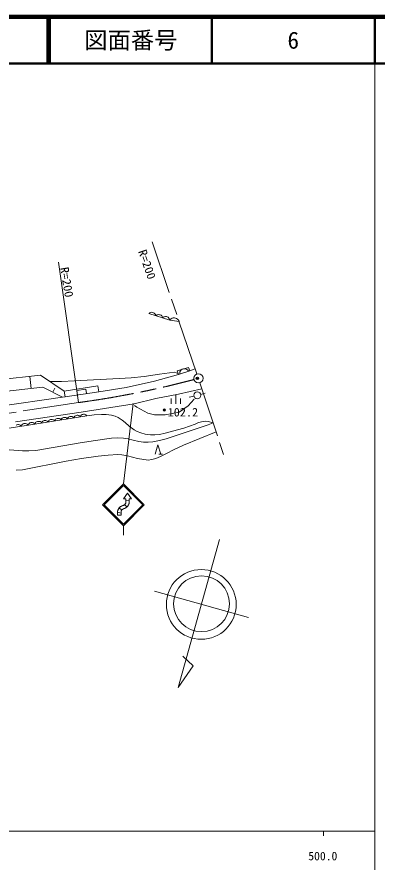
# Model space of a CAD drawing. Units: millimetres, scale not verified. Extents: x 40000 to 680000, y 20000 to 380000.
# Drawn here: x 502158 to 579500, y 198357 to 380000 of the extents above; entities that cross this region are included whole.
import ezdxf
from ezdxf.enums import TextEntityAlignment as Align

# ---------------------------------------------------------------- set-up
doc = ezdxf.new("R2010")
doc.units = ezdxf.units.MM
doc.header["$LTSCALE"] = 1000
doc.header["$PDMODE"] = 32
doc.header["$PDSIZE"] = 500
doc.linetypes.add('CHAIN', pattern=[18.5, 12, -1.5, 3.5, -1.5])
for name, color, linetype, lineweight in [('M-BGD', 7, 'Continuous', 13), ('M-BMK', 2, 'CHAIN', 13), ('M-BMK-SRVR', 3, 'Continuous', 13), ('M-STR-HTXT', 7, 'Continuous', 13), ('M-STR-STRC', 7, 'Continuous', 13), ('M-TTL', 2, 'Continuous', 140), ('M-TTL-BAND', 7, 'Continuous', 13), ('M-TTL-LINE', 7, 'Continuous', 50)]:
    doc.layers.add(name, color=color, linetype=linetype, lineweight=lineweight)
doc.layers.add('M-OTRS', color=6, linetype='Continuous')
doc.layers.add('M-TTL-TXT', color=7, linetype='Continuous')
doc.styles.add('ＭＳ ゴシック', font='')
doc.styles.get('ＭＳ ゴシック').set_extended_font_data('MS Gothic')

msp = doc.modelspace()

# ---------------------------------------------------------------- linework, layer by layer
at = {"layer": 'M-BGD'}
for p, q in [((530612, 316356), (530474, 316231)), ((534968, 314858), (530487, 316227)), ((530732, 316420), (530612, 316356)), ((530882, 316474), (530732, 316420)), ((531094, 316510), (530882, 316474)), ((531287, 316485), (531094, 316510)), ((531471, 316428), (531287, 316485)), ((531645, 316342), (531471, 316428)), ((531801, 316194), (531645, 316342)), ((531895, 316065), (531801, 316194)), ((531959, 315945), (531895, 316065)), ((532004, 315764), (531959, 315945)), ((532134, 315881), (532004, 315764)), ((532246, 315941), (532134, 315881)), ((532387, 315992), (532246, 315941)), ((532585, 316025), (532387, 315992)), ((532766, 316001), (532585, 316025)), ((532939, 315949), (532766, 316001)), ((533102, 315867), (532939, 315949)), ((533248, 315729), (533102, 315867)), ((533336, 315607), (533248, 315729)), ((533396, 315495), (533336, 315607)), ((533438, 315325), (533396, 315495)), ((533577, 315450), (533438, 315325)), ((533697, 315514), (533577, 315450)), ((533847, 315568), (533697, 315514)), ((534059, 315604), (533847, 315568)), ((534252, 315579), (534059, 315604)), ((534435, 315523), (534252, 315579)), ((534610, 315436), (534435, 315523)), ((534765, 315288), (534610, 315436)), ((534860, 315159), (534765, 315288)), ((534923, 315039), (534860, 315159)), ((534968, 314858), (534923, 315039)), ((536982, 314561), (534968, 314858)), ((535152, 315033), (535004, 314853)), ((535288, 315134), (535152, 315033)), ((535464, 315230), (535288, 315134)), ((535719, 315313), (535464, 315230)), ((535962, 315318), (535719, 315313)), ((536199, 315283), (535962, 315318)), ((536431, 315208), (536199, 315283)), ((536651, 315055), (536431, 315208)), ((536792, 314912), (536651, 315055)), ((536893, 314776), (536792, 314912)), ((536982, 314561), (536893, 314776)), ((536537, 303911), (538994, 304644)), ((536844, 303147), (536537, 303911)), ((536844, 303147), (539278, 303958)), ((537163, 303717), (537112, 303490)), ((537112, 303490), (537112, 303237)), ((537289, 303970), (537163, 303717)), ((537441, 304148), (537289, 303970)), ((537644, 304299), (537441, 304148)), ((537947, 304400), (537644, 304299)), ((538200, 304400), (537947, 304400)), ((538428, 304350), (538200, 304400)), ((538681, 304223), (538428, 304350)), ((538858, 304072), (538681, 304223)), ((539010, 303869), (538858, 304072)), ((538994, 304644), (539278, 303958)), ((539278, 303958), (540450, 304342)), ((485996, 300608), (507252, 303016)), ((505219, 300120), (504922, 302752)), ((507252, 303016), (512282, 299589)), ((525646, 300336), (531694, 301730)), ((531694, 301730), (536844, 303147)), ((507722, 300403), (487698, 298142)), ((511962, 298257), (507722, 300403)), ((509842, 299330), (510276, 300187)), ((512282, 299589), (519531, 300708)), ((516988, 300018), (515009, 299727)), ((515009, 299727), (515155, 298738)), ((517133, 299029), (516988, 300018)), ((519531, 300708), (519759, 299415)), ((519759, 299415), (525646, 300336)), ((536874, 298946), (541890, 300041)), ((484001, 294288), (511962, 298257)), ((511962, 298257), (512529, 298352)), ((512529, 298352), (512282, 299589)), ((512529, 298352), (519759, 299415)), ((527320, 296845), (532015, 297957)), ((532015, 297957), (536874, 298946)), ((535301, 298025), (535301, 296825)), ((536301, 298825), (536301, 296825)), ((537301, 298025), (537301, 296825)), ((540153, 298521), (539178, 298296)), ((541611, 298871), (542581, 299114)), ((515968, 295054), (527320, 296845)), ((527394, 296473), (527905, 296133)), ((527905, 296133), (530286, 294829)), ((536978, 295055), (538906, 296416)), ((538906, 296416), (540211, 297834)), ((501822, 292974), (515968, 295054)), ((517141, 294280), (506031, 292507)), ((514757, 294296), (514604, 294187)), ((514918, 294351), (514757, 294296)), ((515084, 294377), (514918, 294351)), ((515254, 294376), (515084, 294377)), ((515433, 294319), (515254, 294376)), ((515557, 294254), (515433, 294319)), ((515889, 294307), (515819, 294211)), ((515986, 294408), (515889, 294307)), ((516139, 294517), (515986, 294408)), ((516301, 294571), (516139, 294517)), ((516466, 294598), (516301, 294571)), ((516637, 294596), (516466, 294598)), ((516816, 294540), (516637, 294596)), ((516940, 294475), (516816, 294540)), ((517036, 294405), (516940, 294475)), ((517141, 294280), (517036, 294405)), ((530286, 294829), (531704, 294488)), ((531704, 294488), (533973, 294488)), ((533973, 294488), (536978, 295055)), ((506031, 292507), (497083, 291081)), ((503476, 292525), (503313, 292408)), ((503649, 292583), (503476, 292525)), ((503827, 292612), (503649, 292583)), ((504010, 292610), (503827, 292612)), ((504202, 292550), (504010, 292610)), ((504334, 292480), (504202, 292550)), ((504437, 292405), (504334, 292480)), ((504690, 292537), (504615, 292434)), ((504794, 292644), (504690, 292537)), ((504958, 292762), (504794, 292644)), ((505131, 292820), (504958, 292762)), ((505308, 292848), (505131, 292820)), ((505491, 292847), (505308, 292848)), ((505683, 292786), (505491, 292847)), ((505816, 292716), (505683, 292786)), ((505919, 292641), (505816, 292716)), ((506031, 292507), (505919, 292641)), ((506047, 292662), (505982, 292500)), ((506122, 292765), (506047, 292662)), ((506226, 292873), (506122, 292765)), ((506390, 292990), (506226, 292873)), ((506563, 293048), (506390, 292990)), ((506741, 293076), (506563, 293048)), ((506923, 293075), (506741, 293076)), ((507115, 293015), (506923, 293075)), ((507248, 292945), (507115, 293015)), ((507351, 292870), (507248, 292945)), ((507463, 292736), (507351, 292870)), ((507524, 292887), (507463, 292736)), ((507594, 292984), (507524, 292887)), ((507691, 293084), (507594, 292984)), ((507844, 293194), (507691, 293084)), ((508005, 293248), (507844, 293194)), ((508171, 293274), (508005, 293248)), ((508342, 293273), (508171, 293274)), ((508521, 293217), (508342, 293273)), ((508645, 293151), (508521, 293217)), ((508741, 293081), (508645, 293151)), ((508846, 292956), (508741, 293081)), ((508907, 293108), (508846, 292956)), ((508976, 293204), (508907, 293108)), ((509074, 293305), (508976, 293204)), ((509227, 293414), (509074, 293305)), ((509388, 293468), (509227, 293414)), ((509554, 293495), (509388, 293468)), ((509724, 293494), (509554, 293495)), ((509903, 293437), (509724, 293494)), ((510027, 293372), (509903, 293437)), ((510123, 293302), (510027, 293372)), ((510228, 293177), (510123, 293302)), ((510289, 293329), (510228, 293177)), ((510359, 293425), (510289, 293329)), ((510456, 293525), (510359, 293425)), ((510609, 293635), (510456, 293525)), ((510771, 293689), (510609, 293635)), ((510936, 293715), (510771, 293689)), ((511107, 293714), (510936, 293715)), ((511286, 293658), (511107, 293714)), ((511410, 293592), (511286, 293658)), ((511506, 293523), (511410, 293592)), ((511611, 293398), (511506, 293523)), ((511672, 293549), (511611, 293398)), ((511742, 293645), (511672, 293549)), ((511839, 293746), (511742, 293645)), ((511992, 293855), (511839, 293746)), ((512153, 293909), (511992, 293855)), ((512319, 293936), (512153, 293909)), ((512489, 293935), (512319, 293936)), ((512668, 293878), (512489, 293935)), ((512792, 293813), (512668, 293878)), ((512888, 293743), (512792, 293813)), ((512993, 293618), (512888, 293743)), ((513054, 293770), (512993, 293618)), ((513124, 293866), (513054, 293770)), ((513221, 293966), (513124, 293866)), ((513374, 294076), (513221, 293966)), ((513536, 294130), (513374, 294076)), ((513701, 294156), (513536, 294130)), ((513872, 294155), (513701, 294156)), ((514051, 294099), (513872, 294155)), ((514175, 294033), (514051, 294099)), ((514271, 293964), (514175, 294033)), ((514376, 293839), (514271, 293964)), ((514437, 293990), (514376, 293839)), ((514507, 294086), (514437, 293990)), ((514604, 294187), (514507, 294086)), ((515653, 294184), (515557, 294254)), ((515758, 294059), (515653, 294184)), ((515819, 294211), (515758, 294059)), ((502168, 292347), (501995, 292289)), ((502346, 292376), (502168, 292347)), ((502528, 292374), (502346, 292376)), ((502720, 292314), (502528, 292374)), ((502853, 292244), (502720, 292314)), ((502956, 292169), (502853, 292244)), ((503069, 292035), (502956, 292169)), ((503134, 292197), (503069, 292035)), ((503208, 292300), (503134, 292197)), ((503313, 292408), (503208, 292300)), ((504550, 292271), (504437, 292405)), ((504615, 292434), (504550, 292271)), ((531841, 286059), (532441, 288059)), ((532441, 288059), (533041, 286059)), ((532641, 286059), (533441, 286059))]:
    msp.add_line(p, q, dxfattribs=at)
for points in [[(509324, 301636), (511761, 301643), (514558, 301759), (524101, 302267), (526695, 302432), (529457, 302710), (532760, 303239), (535972, 303632), (536708, 303375)], [(517141, 294280), (518729, 294475), (520353, 294566), (521356, 294535), (522490, 294389), (523264, 294180), (523889, 293907), (524727, 293361), (525391, 292808), (526291, 292016), (527332, 291243), (527992, 290883), (528737, 290597), (529712, 290355), (530848, 290191), (531750, 290166), (532746, 290260), (534026, 290518), (535566, 290951), (537971, 291648), (540407, 292487), (541165, 292799), (542119, 293071), (542668, 293108), (543256, 293041), (544292, 292777)], [(493843, 287459), (503335, 286759), (504736, 286723), (506211, 286803), (515766, 288473), (518999, 288997), (522456, 289448), (523667, 289506), (525071, 289463), (526062, 289324), (527155, 289058), (528318, 288761), (529342, 288613), (530344, 288593), (531373, 288678), (532752, 288930), (534186, 289299), (543191, 292315), (544292, 292777)], [(502016, 282567), (503331, 282690), (512727, 284558), (516045, 285097), (519587, 285564), (521773, 285815), (523793, 285941), (524689, 285892), (525876, 285703), (528080, 285124), (530328, 284712), (531123, 284856), (531982, 285122), (533020, 285547), (534270, 286183), (535938, 287057), (537937, 287975), (544942, 290811)]]:
    msp.add_lwpolyline(points, dxfattribs=at)
for centre, radius in [((540884, 298689), 750), ((533837, 295533), 250), ((533837, 295533), 150), ((533837, 295533), 50)]:
    msp.add_circle(centre, radius, dxfattribs=at)
at = {"layer": 'M-BMK'}
for p, q in [((540813, 303273), (531182, 331652)), ((541448, 301377), (546547, 285958)), ((515352, 297109), (481152, 291918))]:
    msp.add_line(p, q, dxfattribs=at)
msp.add_arc((488662, 495320), 200000, 277.66904, 284.92397, dxfattribs=at)
at = {"layer": 'M-BMK-SRVR'}
for p, q in [((545691, 267687), (536795, 235879)), ((551898, 250895), (531674, 256551)), ((539982, 240565), (537761, 242584)), ((536795, 235879), (539982, 240565))]:
    msp.add_line(p, q, dxfattribs=at)
for centre, radius in [((541134, 302326), 1000), ((541134, 302326), 40), ((541745, 253735), 7500), ((541796, 253884), 6000)]:
    msp.add_circle(centre, radius, dxfattribs=at)
at = {"layer": 'M-OTRS'}
msp.add_point((540903, 302352), dxfattribs=at)
at = {"layer": 'M-STR-HTXT'}
msp.add_line((511104, 327270), (515352, 297109), dxfattribs=at)
at = {"layer": 'M-STR-STRC'}
for p, q in [((525018, 279647), (527094, 296932)), ((520518, 275147), (525018, 279647)), ((520871, 275147), (525018, 279294)), ((529518, 275147), (525018, 279647)), ((529164, 275147), (525018, 279294)), ((525892, 277647), (525017, 276397)), ((525017, 276397), (525892, 277647)), ((525017, 276397), (525517, 276397)), ((525017, 276397), (525517, 276397)), ((525517, 276397), (525517, 275979)), ((525517, 276397), (525517, 275522)), ((525892, 277647), (526767, 276397)), ((525892, 277647), (526767, 276397)), ((526267, 276058), (526267, 276397)), ((526267, 276397), (526767, 276397)), ((526267, 276397), (526267, 275522)), ((526267, 276397), (526767, 276397)), ((520518, 275147), (525018, 270647)), ((520871, 275147), (525018, 271000)), ((523996, 274290), (523980, 274264)), ((524013, 274315), (523996, 274290)), ((524031, 274340), (524013, 274315)), ((524048, 274365), (524031, 274340)), ((524067, 274389), (524048, 274365)), ((524085, 274413), (524067, 274389)), ((524104, 274437), (524085, 274413)), ((524112, 274447), (524104, 274437)), ((524104, 274437), (524694, 274036)), ((524694, 274036), (524104, 274437)), ((524132, 274470), (524112, 274447)), ((524152, 274493), (524132, 274470)), ((524172, 274516), (524152, 274493)), ((524193, 274538), (524172, 274516)), ((524214, 274560), (524193, 274538)), ((524236, 274581), (524214, 274560)), ((524258, 274602), (524236, 274581)), ((524280, 274623), (524258, 274602)), ((524303, 274643), (524280, 274623)), ((524326, 274663), (524303, 274643)), ((524349, 274683), (524326, 274663)), ((524373, 274702), (524349, 274683)), ((524397, 274720), (524373, 274702)), ((524421, 274739), (524397, 274720)), ((524446, 274756), (524421, 274739)), ((524471, 274774), (524446, 274756)), ((524496, 274791), (524471, 274774)), ((524522, 274807), (524496, 274791)), ((524548, 274823), (524522, 274807)), ((524574, 274839), (524548, 274823)), ((524600, 274854), (524574, 274839)), ((524627, 274869), (524600, 274854)), ((524654, 274883), (524627, 274869)), ((524681, 274897), (524654, 274883)), ((524708, 274910), (524681, 274897)), ((524736, 274923), (524708, 274910)), ((524764, 274935), (524736, 274923)), ((524792, 274947), (524764, 274935)), ((524810, 274951), (524792, 274947)), ((524827, 274955), (524810, 274951)), ((524845, 274959), (524827, 274955)), ((524862, 274964), (524845, 274959)), ((524879, 274969), (524862, 274964)), ((524897, 274974), (524879, 274969)), ((524914, 274980), (524897, 274974)), ((524931, 274986), (524914, 274980)), ((524948, 274992), (524931, 274986)), ((524964, 274999), (524948, 274992)), ((524981, 275006), (524964, 274999)), ((524998, 275013), (524981, 275006)), ((525014, 275020), (524998, 275013)), ((525030, 275028), (525014, 275020)), ((525018, 271000), (529164, 275147)), ((525018, 270647), (529518, 275147)), ((525047, 275036), (525030, 275028)), ((525036, 274280), (525053, 274288)), ((525063, 275044), (525047, 275036)), ((525053, 274288), (525069, 274294)), ((525079, 275053), (525063, 275044)), ((525069, 274294), (525086, 274301)), ((525094, 275062), (525079, 275053)), ((525086, 274301), (525103, 274307)), ((525110, 275071), (525094, 275062)), ((525103, 274307), (525120, 274313)), ((525125, 275080), (525110, 275071)), ((525120, 274313), (525137, 274319)), ((525141, 275090), (525125, 275080)), ((525137, 274319), (525154, 274324)), ((525156, 275100), (525141, 275090)), ((525154, 274324), (525172, 274329)), ((525171, 275110), (525156, 275100)), ((525185, 275121), (525171, 275110)), ((525172, 274329), (525189, 274334)), ((525200, 275131), (525185, 275121)), ((525189, 274334), (525207, 274339)), ((525214, 275142), (525200, 275131)), ((525207, 274339), (525224, 274343)), ((525228, 275154), (525214, 275142)), ((525224, 274343), (525242, 274347)), ((525239, 275162), (525228, 275154)), ((525253, 275174), (525239, 275162)), ((525239, 275162), (525808, 274723)), ((525808, 274723), (525239, 275162)), ((525242, 274347), (525270, 274358)), ((525267, 275186), (525253, 275174)), ((525280, 275198), (525267, 275186)), ((525270, 274358), (525298, 274371)), ((525293, 275210), (525280, 275198)), ((525306, 275223), (525293, 275210)), ((525298, 274371), (525325, 274384)), ((525319, 275236), (525306, 275223)), ((525331, 275249), (525319, 275236)), ((525325, 274384), (525353, 274397)), ((525344, 275262), (525331, 275249)), ((525356, 275275), (525344, 275262)), ((525353, 274397), (525380, 274411)), ((525368, 275289), (525356, 275275)), ((525379, 275303), (525368, 275289)), ((525390, 275317), (525379, 275303)), ((525380, 274411), (525407, 274425)), ((525402, 275331), (525390, 275317)), ((525412, 275346), (525402, 275331)), ((525407, 274425), (525433, 274439)), ((525423, 275360), (525412, 275346)), ((525433, 275375), (525423, 275360)), ((525443, 275390), (525433, 275375)), ((525433, 274439), (525460, 274455)), ((525453, 275405), (525443, 275390)), ((525463, 275421), (525453, 275405)), ((525460, 274455), (525486, 274470)), ((525472, 275436), (525463, 275421)), ((525481, 275452), (525472, 275436)), ((525490, 275468), (525481, 275452)), ((525486, 274470), (525512, 274486)), ((525498, 275484), (525490, 275468)), ((525506, 275500), (525498, 275484)), ((525514, 275516), (525506, 275500)), ((525512, 274486), (525537, 274503)), ((525517, 275979), (526267, 276058)), ((526267, 276058), (525517, 275979)), ((525517, 275979), (525517, 275522)), ((525537, 274503), (525563, 274520)), ((525563, 274520), (525588, 274537)), ((525588, 274537), (525612, 274555)), ((525612, 274555), (525637, 274573)), ((525637, 274573), (525661, 274592)), ((525661, 274592), (525684, 274611)), ((525684, 274611), (525708, 274630)), ((525708, 274630), (525731, 274650)), ((525731, 274650), (525753, 274671)), ((525753, 274671), (525776, 274691)), ((525776, 274691), (525798, 274712)), ((525808, 274723), (525798, 274712)), ((525808, 274723), (525830, 274744)), ((525830, 274744), (525851, 274766)), ((525851, 274766), (525871, 274789)), ((525871, 274789), (525891, 274811)), ((525891, 274811), (525911, 274834)), ((525911, 274834), (525931, 274858)), ((525931, 274858), (525950, 274882)), ((525950, 274882), (525968, 274906)), ((525968, 274906), (525986, 274930)), ((525986, 274930), (526004, 274955)), ((526004, 274955), (526022, 274980)), ((526022, 274980), (526038, 275005)), ((526038, 275005), (526055, 275031)), ((526055, 275031), (526071, 275057)), ((526071, 275057), (526086, 275083)), ((526086, 275083), (526101, 275109)), ((526101, 275109), (526116, 275136)), ((526116, 275136), (526130, 275163)), ((526130, 275163), (526144, 275190)), ((526144, 275190), (526157, 275217)), ((526157, 275217), (526170, 275245)), ((526170, 275245), (526182, 275273)), ((526182, 275273), (526194, 275301)), ((526194, 275301), (526205, 275329)), ((526205, 275329), (526216, 275358)), ((526216, 275358), (526226, 275386)), ((526226, 275386), (526236, 275415)), ((526236, 275415), (526245, 275444)), ((526245, 275444), (526254, 275473)), ((526254, 275473), (526262, 275503)), ((526262, 275503), (526267, 275522)), ((526267, 276058), (526267, 275522)), ((523772, 273793), (523767, 273772)), ((523767, 273772), (523767, 273533)), ((523767, 273772), (523767, 272897)), ((523767, 273533), (524517, 273317)), ((524517, 273317), (523767, 273533)), ((523767, 273533), (523767, 272897)), ((523767, 272897), (524517, 272897)), ((524517, 272897), (523767, 272897)), ((523781, 273822), (523772, 273793)), ((523789, 273851), (523781, 273822)), ((523799, 273880), (523789, 273851)), ((523809, 273909), (523799, 273880)), ((523819, 273937), (523809, 273909)), ((523830, 273966), (523819, 273937)), ((523841, 273994), (523830, 273966)), ((523853, 274022), (523841, 273994)), ((523865, 274050), (523853, 274022)), ((523878, 274078), (523865, 274050)), ((523891, 274105), (523878, 274078)), ((523905, 274132), (523891, 274105)), ((523919, 274159), (523905, 274132)), ((523933, 274186), (523919, 274159)), ((523948, 274212), (523933, 274186)), ((523964, 274238), (523948, 274212)), ((523980, 274264), (523964, 274238)), ((524517, 273772), (524522, 273783)), ((524517, 273317), (524517, 273772)), ((524517, 273772), (524517, 272897)), ((524517, 273317), (524517, 272897)), ((524522, 273783), (524530, 273799)), ((524530, 273799), (524539, 273816)), ((524539, 273816), (524547, 273831)), ((524547, 273831), (524556, 273847)), ((524556, 273847), (524565, 273863)), ((524565, 273863), (524574, 273878)), ((524574, 273878), (524584, 273893)), ((524584, 273893), (524594, 273909)), ((524594, 273909), (524604, 273924)), ((524604, 273924), (524614, 273938)), ((524614, 273938), (524625, 273953)), ((524625, 273953), (524636, 273967)), ((524636, 273967), (524647, 273981)), ((524647, 273981), (524659, 273995)), ((524659, 273995), (524670, 274009)), ((524670, 274009), (524682, 274023)), ((524694, 274036), (524682, 274023)), ((524700, 274042), (524712, 274055)), ((524712, 274055), (524725, 274068)), ((524725, 274068), (524738, 274080)), ((524738, 274080), (524751, 274093)), ((524751, 274093), (524764, 274105)), ((524764, 274105), (524778, 274117)), ((524778, 274117), (524791, 274128)), ((524791, 274128), (524805, 274140)), ((524805, 274140), (524820, 274151)), ((524820, 274151), (524834, 274162)), ((524834, 274162), (524848, 274173)), ((524848, 274173), (524863, 274183)), ((524863, 274183), (524878, 274193)), ((524878, 274193), (524893, 274203)), ((524893, 274203), (524908, 274213)), ((524908, 274213), (524924, 274222)), ((524924, 274222), (524939, 274231)), ((524939, 274231), (524955, 274240)), ((524955, 274240), (524971, 274249)), ((524971, 274249), (524987, 274257)), ((524987, 274257), (525003, 274265)), ((525003, 274265), (525020, 274273)), ((525020, 274273), (525036, 274280)), ((525018, 270647), (525018, 268647))]:
    msp.add_line(p, q, dxfattribs=at)
for centre, radius, start, end in [((525454, 273334), 1743, 112.33542, 165.46588), ((525454, 273334), 1034, 101.85303, 154.98349), ((524579, 275959), 1035, 281.85261, 334.98311), ((524579, 275959), 1743, 292.33505, 345.46555)]:
    msp.add_arc(centre, radius, start, end, dxfattribs=at)
at = {"layer": 'M-TTL'}
msp.add_line((680000, 380000), (40000, 380000), dxfattribs=at)
at = {"layer": 'M-TTL-BAND'}
for p, q in [((579000, 20000), (579000, 370000)), ((40000, 205000), (579000, 205000)), ((568000, 205000), (568000, 204000))]:
    msp.add_line(p, q, dxfattribs=at)
at = {"layer": 'M-TTL-LINE'}
for p, q in [((508747, 380000), (508747, 370000)), ((509247, 380000), (509247, 370000)), ((543997, 380000), (543997, 370000)), ((579000, 380000), (579000, 370000)), ((40000, 370000), (680000, 370000))]:
    msp.add_line(p, q, dxfattribs=at)

# ---------------------------------------------------------------- texts
at = {"layer": 'M-BGD', "style": 'ＭＳ ゴシック', "width": 1.05}
msp.add_text('102.2', height=1833, dxfattribs=at).set_placement((534529, 293582), align=Align.BOTTOM_LEFT)
at = {"layer": 'M-STR-HTXT', "style": 'ＭＳ ゴシック', "width": 1.05}
for rotation, p in [(289.2, (527653, 329420)), (279.4, (510892, 325982))]:
    msp.add_text('R=200', height=1833, rotation=rotation, dxfattribs=at).set_placement(p, align=Align.BOTTOM_LEFT)
at = {"layer": 'M-TTL-BAND', "style": 'ＭＳ ゴシック'}
msp.add_text('500.0', height=1833, dxfattribs=at).set_placement((567844, 198195), align=Align.BOTTOM_CENTER)
at = {"layer": 'M-TTL-TXT', "style": 'ＭＳ ゴシック'}
for s, p in [('図面番号', (526622, 375000)), ('6', (561497, 375000))]:
    msp.add_text(s, height=3666, dxfattribs=at).set_placement(p, align=Align.MIDDLE_CENTER)

doc.saveas('drawing.dxf')
